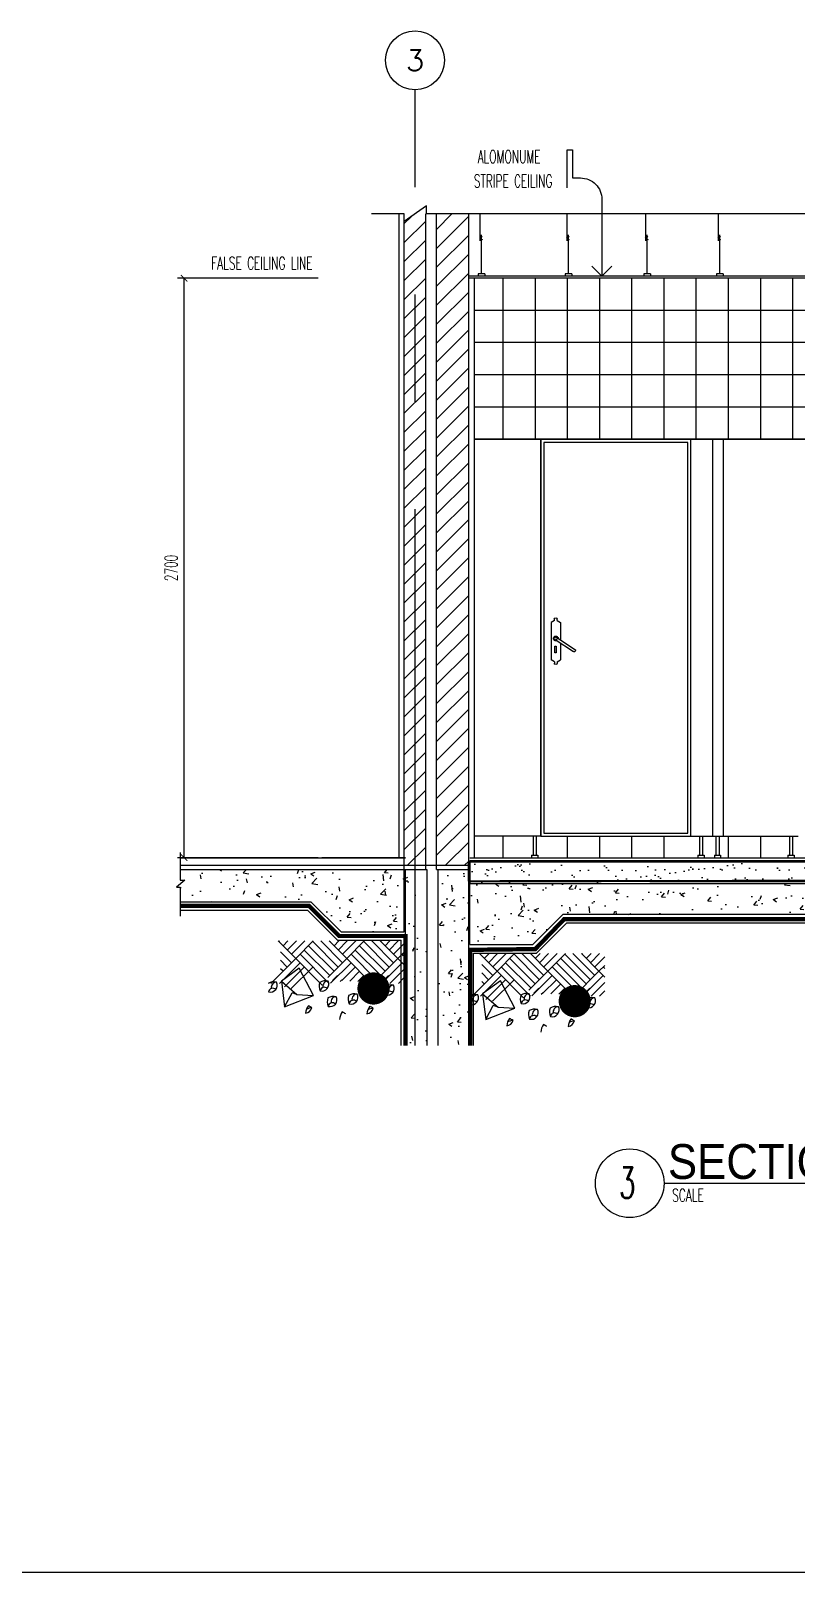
# Model space of a CAD drawing. Extents: x 417682.6 to 417711.5, y 43441 to 43460.9.
# Drawn here: x 417691.33 to 417694.9, y 43440.98 to 43448.16 of the extents above; entities that cross this region are included whole.
import ezdxf
from ezdxf.enums import TextEntityAlignment as Align

# ---------------------------------------------------------------- set-up
doc = ezdxf.new("R2010")
doc.units = 0
doc.header["$MEASUREMENT"] = 0
doc.header["$PDMODE"] = 3
doc.header["$PDSIZE"] = 0.1
doc.linetypes.add('CENTERX2', pattern=[4, 2.5, -0.5, 0.5, -0.5])
doc.linetypes.add('HIDDEN2', pattern=[0.1875, 0.125, -0.0625])
doc.layers.get('0').update_dxf_attribs({"linetype": 'CONTINUOUS'})
doc.layers.get('DEFPOINTS').update_dxf_attribs({"linetype": 'CONTINUOUS'})
for name, color, linetype in [('2', 2, 'CONTINUOUS'), ('AX', 6, 'CONTINUOUS'), ('AX-CR', 2, 'CONTINUOUS'), ('AX-TXT', 4, 'CONTINUOUS'), ('AXES', 11, 'CENTERX2'), ('Dimout', 4, 'CONTINUOUS'), ('ELE', 3, 'CONTINUOUS'), ('ELV', 7, 'CONTINUOUS'), ('gravel', 11, 'CONTINUOUS'), ('Hatch', 11, 'CONTINUOUS'), ('INSUL', 7, 'CONTINUOUS'), ('K-FUR', 3, 'CONTINUOUS'), ('Plaster', 7, 'CONTINUOUS'), ('SANI', 2, 'CONTINUOUS'), ('Tile', 5, 'CONTINUOUS'), ('TITLE', 6, 'CONTINUOUS'), ('TXT', 2, 'CONTINUOUS'), ('TXT1', 2, 'CONTINUOUS'), ('WALL', 6, 'CONTINUOUS'), ('WallPartition', 2, 'CONTINUOUS'), ('Windows', 9, 'CONTINUOUS')]:
    doc.layers.add(name, color=color, linetype=linetype)
doc.styles.add('ROMANS', font='ROMANS.shx', dxfattribs={"width": 0.6})
doc.styles.add('TTXT', font='swisse.ttf', dxfattribs={"width": 0.6})
doc.dimstyles.new('R50', dxfattribs={"dimscale": 0, "dimtxt": 0.06, "dimasz": 0.03, "dimexe": 0.03, "dimexo": 0.03, "dimgap": 0.03, "dimtad": 1, "dimdec": 0, "dimlfac": 1000, "dimzin": 13, "dimdsep": 46, "dimtxsty": 'ROMANS', "dimblk": 'ARCHTICK', "dimcen": 0.09, "dimclrd": 4, "dimclre": 4, "dimclrt": 2, "dimadec": 0, "dimazin": 0, "dimtfac": 1, "dimtdec": 0, "dimtofl": 0, "dimtmove": 2, "dimatfit": 3, "dimldrblk": 'CLOSEDBLANK', "dimfxl": 0, "dimtolj": 1, "dimtzin": 0, "dimarcsym": 0})
pattern_1 = [(50, (-152.76038, -27.9562), (0.21517805478, -0.018825640495), [0.0225, -0.2475]), (355, (-152.76038, -27.9562), (-0.04162540008, 0.22565764011), [0.018, -0.198]), (100.4514, (-152.74245, -27.95777), (0.17355281451, 0.20683186262), [0.019122057, -0.2103426336]), (46.1842, (-152.76038, -27.8962), (0.32017231459, -0.0496557043), [0.03375, -0.37125]), (96.6356, (-152.7337, -27.90034), (0.28039881166, 0.29223536127), [0.0286830864, -0.3155139]), (351.1842, (-152.76038, -27.8962), (0.28039858354, 0.29223558028), [0.027, -0.297]), (21, (-152.73038, -27.9112), (0.179072115636, -0.1207856672), [0.0225, -0.2475]), (326, (-152.73038, -27.9112), (0.07299459958, 0.21754501351), [0.018, -0.198]), (71.4514, (-152.71546, -27.92127), (0.25206678857, 0.09675914901), [0.019122057, -0.2103426336]), (37.5, (-152.76038, -27.9562), (0.003647956595, 0.09986815615), [0, -0.1956, 0, -0.201, 0, -0.19875]), (7.5, (-152.76038, -27.9562), (0.078920861233, 0.118323513565), [0, -0.1146, 0, -0.1911, 0, -0.07575]), (327.5, (-152.82728, -27.9562), (0.160146730852, -0.00676646152), [0, -0.075, 0, -0.234, 0, -0.3105]), (317.5, (-152.85728, -27.9562), (0.174955850803, 0.0300314947), [0, -0.0975, 0, -0.1554, 0, -0.2205])]

# ---------------------------------------------------------------- blocks, each defined once
blk = doc.blocks.new('AXU')
at = {"layer": 'AX-CR'}
blk.add_circle((0, 350), 350, dxfattribs=at)
at = {"layer": 'AX-TXT', "style": 'ROMANS'}
blk.add_attdef('AX', text='', height=250, dxfattribs=at).set_placement((0, 350), align=Align.MIDDLE)
blk = doc.blocks.new('CALO')
for p, q in [((-0.0067, -0.0131), (-0.0219, -0.0221)), ((-0.0219, -0.0221), (-0.0219, -0.1012)), ((-0.0067, -0.0131), (-0.0067, -0.0067)), ((0.0067, -0.0131), (0.0067, -0.0067)), ((0.0067, -0.0131), (0.0219, -0.0221)), ((0.0219, -0.0221), (0.0219, -0.1914)), ((-0.0032, -0.089), (-0.0871, -0.1441)), ((0.0036, -0.0994), (-0.0803, -0.1545)), ((-0.0219, -0.1161), (-0.0219, -0.1914)), ((-0.0067, -0.2004), (-0.0219, -0.1914)), ((-0.0067, -0.2004), (-0.0067, -0.2067)), ((0.0067, -0.2004), (0.0219, -0.1914)), ((0.0067, -0.2004), (0.0067, -0.2067))]:
    blk.add_line(p, q)
blk.add_lwpolyline([(0.004, -0.1297), (-0.0009, -0.1297), (-0.0009, -0.1605), (0.004, -0.1605)], close=True)
blk.add_circle((0, -0.0943), 0.00622)
for centre, radius, start, end in [((0, -0.0067), 0.00674, 0, 180), ((0, -0.0943), 0.0107, 248.65552, 177.92469), ((-0.0837, -0.1493), 0.00621, 123.29011, 303.29011), ((0, -0.2067), 0.00674, 180, 0)]:
    blk.add_arc(centre, radius, start, end)
blk = doc.blocks.new('GAN')
for p, q in [((-0.0212, 0.1644), (-0.0212, 0.29)), ((-0.0155, 0.01), (-0.0155, 0.1918)), ((0, 0.01), (-0.031, 0.01)), ((-0.031, 0.01), (-0.031, 0)), ((0, 0.01), (0, 0))]:
    blk.add_line(p, q)
blk.add_lwpolyline([(-0.0118, 0.184), (-0.024, 0.1754), (-0.0113, 0.1703)])
blk = doc.blocks.new('A$C22107CF4')
for p, q in [((0.1286, 0.2837), (0.0467, 0.3655)), ((0.0494, 0.3629), (0.052, 0.3655)), ((0.0692, 0.3431), (0.0916, 0.3655)), ((0.089, 0.3233), (0.1312, 0.3655)), ((0.1088, 0.3035), (0.1708, 0.3655)), ((0.1286, 0.2837), (0.2104, 0.3655)), ((0.3266, 0.2441), (0.2078, 0.3629)), ((0.3464, 0.2639), (0.2447, 0.3655)), ((0.3662, 0.2837), (0.2843, 0.3655)), ((0.287, 0.3629), (0.2896, 0.3655)), ((0.3068, 0.3431), (0.3292, 0.3655)), ((0.3266, 0.3233), (0.3688, 0.3655)), ((0.3464, 0.3035), (0.4084, 0.3655)), ((0.3662, 0.2837), (0.448, 0.3655)), ((0.5642, 0.2441), (0.4454, 0.3629)), ((0.584, 0.2639), (0.4823, 0.3655)), ((0.6038, 0.2837), (0.5219, 0.3655)), ((0.5246, 0.3629), (0.5272, 0.3655)), ((0.5444, 0.3431), (0.5668, 0.3655)), ((0.5642, 0.3233), (0.6064, 0.3655)), ((0.1088, 0.2639), (0.0574, 0.3153)), ((0.2844, 0.1675), (0.1484, 0.3035)), ((0.287, 0.2045), (0.1682, 0.3233)), ((0.3068, 0.2243), (0.188, 0.3431)), ((0.5048, 0.1847), (0.386, 0.3035)), ((0.5246, 0.2045), (0.4058, 0.3233)), ((0.5444, 0.2243), (0.4256, 0.3431)), ((0.584, 0.3035), (0.6308, 0.3504)), ((0.6038, 0.2837), (0.6308, 0.3108)), ((0.6308, 0.2962), (0.6236, 0.3035)), ((0.0126, 0.1677), (0.1286, 0.2837)), ((0.0522, 0.1677), (0.1484, 0.2639)), ((0.089, 0.2441), (0.0574, 0.2757)), ((0.0692, 0.2243), (0.0574, 0.2361)), ((0.0761, 0.152), (0.1682, 0.2441)), ((0.1077, 0.144), (0.2078, 0.2441)), ((0.2522, 0.1601), (0.1286, 0.2837)), ((0.2775, 0.195), (0.3662, 0.2837)), ((0.2911, 0.169), (0.386, 0.2639)), ((0.3425, 0.1808), (0.4058, 0.2441)), ((0.4822, 0.1677), (0.3662, 0.2837)), ((0.3799, 0.1786), (0.4256, 0.2243)), ((0.4877, 0.1677), (0.6038, 0.2837)), ((0.5273, 0.1677), (0.6236, 0.2639)), ((0.5669, 0.1677), (0.6308, 0.2316)), ((0.6308, 0.2566), (0.6038, 0.2837)), ((0.2998, 0.1806), (0.3237, 0.2045)), ((0.335, 0.1762), (0.3435, 0.1847)), ((0.4173, 0.1764), (0.4454, 0.2045)), ((0.4547, 0.1742), (0.4652, 0.1847)), ((0.4927, 0.1359), (0.5613, 0.2045)), ((0.6065, 0.1677), (0.6308, 0.192))]:
    blk.add_line(p, q)
for points in [[(0.0766, 0.0585), (0.2116, 0.111), (0.1441, 0.2385), (0.0616, 0.1785), (0.0766, 0.0585), (0.1112, 0.1244)], [(0.1343, 0.1163), (0.2116, 0.111), (0.1441, 0.2385), (0.0616, 0.1785), (0.1343, 0.1163), (0.1112, 0.1244)]]:
    blk.add_lwpolyline(points)
for centre, radius, start, end in [((0.0263, 0.124), 0.0509, 76.03216, 121.14052), ((0.0105, 0.1589), 0.0317, 253.70906, 27.40145), ((0.0207, 0.1257), 0.0193, 42.45997, 171.80435), ((0.0385, 0.1494), 0.024, 89.57083, 192.73345), ((0.2876, 0.1547), 0.0506, 159.5756, 205.15216), ((0.2666, 0.1288), 0.0509, 76.03216, 121.14052), ((0.2507, 0.1636), 0.0317, 253.70906, 27.40145), ((0.261, 0.1305), 0.0193, 42.45997, 171.80435), ((0.2787, 0.1542), 0.024, 89.57083, 192.73345), ((0.5929, 0.1359), 0.0506, 159.5756, 205.15216), ((0.5718, 0.1099), 0.0509, 76.03216, 121.14052), ((0.556, 0.1448), 0.0317, 253.70906, 27.40145), ((0.5839, 0.1354), 0.024, 89.57083, 192.73345), ((0.3258, 0.0823), 0.0506, 159.5756, 205.15216), ((0.3047, 0.0563), 0.0509, 76.03216, 121.14052), ((0.2889, 0.0912), 0.0317, 253.70906, 27.40145), ((0.2991, 0.058), 0.0193, 42.45997, 171.80435), ((0.3168, 0.0818), 0.024, 89.57083, 192.73345), ((0.4233, 0.0945), 0.0506, 159.5756, 205.15216), ((0.4022, 0.0685), 0.0509, 76.03216, 121.14052), ((0.3864, 0.1034), 0.0317, 253.70906, 27.40145), ((0.3966, 0.0702), 0.0193, 42.45997, 171.80435), ((0.4143, 0.0939), 0.024, 89.57083, 192.73345), ((0.5662, 0.1116), 0.0193, 42.45997, 171.80435), ((0.2409, 0.024), 0.0669, 143.51132, 175.91913), ((0.1707, 0.0622), 0.0336, 275.8828, 346.64304), ((0.1707, 0.0622), 0.0336, 275.8828, 346.64304), ((0.2198, -0.0514), 0.1071, 98.87649, 112.94629), ((-0.5126, -1.1654), 1.4144, 59.59064, 60.35176), ((0.3991, -0.0048), 0.0669, 143.51132, 175.91913), ((-0.3544, -1.1942), 1.4144, 59.59064, 60.35176), ((0.5272, 0.0216), 0.0669, 143.51132, 175.91913), ((0.457, 0.0598), 0.0336, 275.8828, 346.64304), ((0.457, 0.0598), 0.0336, 275.8828, 346.64304), ((0.5062, -0.0538), 0.1071, 98.87649, 112.94629), ((-0.2263, -1.1678), 1.4144, 59.59064, 60.35176)]:
    blk.add_arc(centre, radius, start, end)
at = {"layer": 'Hatch', "const_width": 0.075}
blk.add_lwpolyline([(0.4534, 0.144, 1), (0.5284, 0.144, 1)], format="xyb", close=True, dxfattribs=at)
blk = doc.blocks.new('_ARCHTICK')
at = {"color": 0, "linetype": 'ByBlock', "const_width": 0.15}
blk.add_lwpolyline([(-0.5, -0.5), (0.5, 0.5)], dxfattribs=at)
blk = doc.blocks.new('*D107')
at = {"layer": 'DEFPOINTS', "color": 0}
for p in [(417692.0444, 43447.0062), (417692.6988, 43447.0062), (417692.6988, 43444.3062)]:
    blk.add_point(p, dxfattribs=at)
at = {"layer": 'Dimout', "color": 4, "lineweight": -2}
for p, q in [((417692.6688, 43447.0062), (417692.0144, 43447.0062)), ((417692.0444, 43444.3062), (417692.0444, 43447.0062)), ((417692.6688, 43444.3062), (417692.0144, 43444.3062))]:
    blk.add_line(p, q, dxfattribs=at)
at = {"layer": 'Dimout', "color": 4, "lineweight": -2, "xscale": 0.03, "yscale": 0.03, "zscale": 0.03}
for p, rotation in [((417692.0444, 43447.0062), 90), ((417692.0444, 43444.3062), 270)]:
    blk.add_blockref('_ARCHTICK', p, dxfattribs=dict(at, rotation=rotation))
at = {"layer": 'Dimout', "color": 2, "insert": (417691.9844, 43445.6562), "char_height": 0.06, "attachment_point": 5, "rotation": 90, "style": 'ROMANS'}
blk.add_mtext('\\A1;2700', dxfattribs=at)
blk = doc.blocks.new('_ClosedBlank')
at = {"color": 0, "linetype": 'ByBlock', "lineweight": -2}
for p, q in [((-1, 0.17), (0, 0)), ((-1, 0.17), (-1, -0.17)), ((0, 0), (-1, -0.17))]:
    blk.add_line(p, q, dxfattribs=at)
blk = doc.blocks.new('ceil')
at = {"layer": 'ELV'}
blk.add_lwpolyline([(-0.1613, 0.4121), (-0.1613, 0.5881), (-0.1363, 0.5881), (-0.1363, 0.4575), (-0.1, 0.4575, -0.414214), (0, 0.3575), (0, 0)], format="xyb", dxfattribs=at)
at = {"layer": 'WALL'}
blk.add_lwpolyline([(0.0463, 0.0463), (0, 0), (-0.0463, 0.0463)], dxfattribs=at)
at = {"layer": 'TXT', "style": 'ROMANS', "width": 0.6}
for s, p in [('ALOMONUME', (-0.5788, 0.5268)), (' STRIPE CEILING', (-0.6209, 0.4135))]:
    blk.add_text(s, height=0.06, dxfattribs=at).set_placement(p)

msp = doc.modelspace()

# ---------------------------------------------------------------- hatches: boundary and pattern name
at = {"layer": 'Hatch'}
h = msp.add_hatch(dxfattribs=at)
h.set_pattern_fill('ANSI31', color=256, scale=0.5, style=0)
h.set_pattern_definition([(45, (-152.76038, -27.956203), (-0.044194173824, 0.044194173824), [])])
h.paths.add_polyline_path([(417696.8559, 43446.5062), (417697.0059, 43446.5062), (417697.0059, 43447.3062), (417696.9739, 43447.3062), (417696.9739, 43447.3433), (417696.871, 43447.2706), (417696.871, 43447.3062), (417696.8559, 43447.3062)])
h.paths.add_polyline_path([(417693.3709, 43447.3062), (417693.2209, 43447.3062), (417693.2209, 43444.2712), (417693.3709, 43444.2712), (417693.3709, 43444.2862)])
h.paths.add_polyline_path([(417693.1709, 43447.3062), (417693.1738, 43447.3062), (417693.1738, 43447.3433), (417693.1209, 43447.3059), (417693.1209, 43444.2712), (417693.1709, 43444.2712)])
h.paths.add_polyline_path([(417693.0709, 43444.2712), (417693.1209, 43444.2712), (417693.1209, 43447.3059), (417693.0709, 43447.2705)])
at = {"layer": 'Windows'}
h = msp.add_hatch(dxfattribs=at)
h.set_pattern_fill('AR-SAND', color=256, scale=0.05, style=0)
h.set_pattern_definition([(37.5, (-152.76038, -27.9562), (-0.003149667905, 0.09634118845), [0, -0.076, 0, -0.085, 0, -0.08125]), (7.5, (-152.76038, -27.9562), (0.088488835263, 0.14110730326), [0, -0.041, 0, -0.0685, 0, -0.02625]), (327.5, (-152.82188, -27.9562), (0.155707093088, 0.000282952677), [0, -0.025, 0, -0.09, 0, -0.1175]), (317.5, (-152.82188, -27.9562), (0.15030633023, 0.043883778247), [0, -0.0125, 0, -0.059, 0, -0.0675])])
h.paths.add_polyline_path([(417696.8559, 43444.2912), (417693.3765, 43444.2912), (417693.3765, 43444.1862), (417696.8559, 43444.1862)])
h = msp.add_hatch(dxfattribs=at)
h.set_pattern_fill('AR-CONC', color=256, scale=0.03, style=0)
h.set_pattern_definition(pattern_1)
h.paths.add_polyline_path([(417693.1765, 43444.2512), (417693.1209, 43444.2512), (417693.1209, 43443.4305), (417693.1765, 43443.4305)])
h.paths.add_polyline_path([(417693.1209, 43444.2512), (417693.076, 43444.2512), (417693.076, 43443.4305), (417693.1209, 43443.4305)])
h.paths.add_polyline_path([(417693.0709, 43443.9612), (417693.0709, 43444.2512), (417692.0261, 43444.2512), (417692.0261, 43444.2014), (417692.0486, 43444.2014), (417692.0261, 43444.1827), (417692.0261, 43444.1012), (417692.636, 43444.1012), (417692.776, 43443.9612)])
h = msp.add_hatch(dxfattribs=at)
h.set_pattern_fill('AR-CONC', color=256, scale=0.03, style=0)
h.set_pattern_definition(pattern_1)
h.paths.add_polyline_path([(417693.3765, 43444.1862), (417693.3765, 43443.9012), (417693.6701, 43443.9012), (417693.8101, 43444.0412), (417696.4159, 43444.0412), (417696.5559, 43443.9012), (417696.8495, 43443.9012), (417696.8495, 43444.1862)])
h.paths.add_polyline_path([(417693.3709, 43444.1962), (417693.3709, 43444.2512), (417693.2265, 43444.2512), (417693.2265, 43443.4305), (417693.3709, 43443.4305)])

# ---------------------------------------------------------------- linework, layer by layer
for p, q in [((417696.8559, 43447.0162), (417693.3709, 43447.0162)), ((417696.8559, 43447.0062), (417693.3709, 43447.0062))]:
    msp.add_line(p, q)
at = {"layer": '2'}
for p, q in [((417693.3969, 43446.2562), (417695.7565, 43446.2562)), ((417693.7065, 43444.4062), (417693.7065, 43446.2562)), ((417694.4065, 43444.4062), (417694.4065, 43446.2562)), ((417694.5065, 43446.2562), (417694.5065, 43444.4062)), ((417694.5565, 43446.2562), (417694.5565, 43444.4062)), ((417693.7065, 43444.4062), (417693.3969, 43444.4062)), ((417693.7065, 43444.4062), (417694.4065, 43444.4062)), ((417694.4065, 43444.4062), (417694.9065, 43444.4062)), ((417693.076, 43444.3062), (417692.6867, 43444.3062)), ((417692.0261, 43444.2512), (417693.0709, 43444.2512)), ((417693.0709, 43443.9612), (417693.0709, 43444.2512)), ((417693.0709, 43444.2512), (417693.1765, 43444.2512)), ((417693.076, 43443.4305), (417693.076, 43444.2512)), ((417693.2209, 43444.2512), (417693.3709, 43444.2512)), ((417693.3709, 43443.4305), (417693.3709, 43444.1962)), ((417693.3765, 43444.1862), (417696.8495, 43444.1912)), ((417693.3765, 43443.9012), (417693.3765, 43444.1862)), ((417692.0261, 43444.1012), (417692.636, 43444.1012)), ((417692.776, 43443.9612), (417692.636, 43444.1012)), ((417692.0261, 43444.0612), (417692.6195, 43444.0612)), ((417692.7595, 43443.9212), (417692.6195, 43444.0612)), ((417693.6701, 43443.9012), (417693.8101, 43444.0412)), ((417693.6867, 43443.8612), (417693.8267, 43444.0012)), ((417696.4159, 43444.0412), (417693.8101, 43444.0412)), ((417696.3993, 43444.0012), (417693.8267, 43444.0012)), ((417692.776, 43443.9612), (417693.0709, 43443.9612)), ((417692.7595, 43443.9212), (417693.056, 43443.9212)), ((417693.056, 43443.4305), (417693.056, 43443.9212)), ((417693.3709, 43443.4619), (417693.3709, 43443.8562)), ((417693.3765, 43443.9012), (417693.6701, 43443.9012)), ((417693.3933, 43443.8612), (417693.6867, 43443.8612)), ((417693.3933, 43443.4305), (417693.3933, 43443.8612))]:
    msp.add_line(p, q, dxfattribs=at)
for points in [[(417694.4065, 43446.2562), (417693.7065, 43446.2562), (417693.7065, 43444.4062), (417694.4065, 43444.4062)], [(417694.3917, 43446.2413), (417693.7213, 43446.2413), (417693.7213, 43444.421), (417694.3917, 43444.421)]]:
    msp.add_lwpolyline(points, close=True, dxfattribs=at)
at = {"layer": 'AXES'}
msp.add_line((417693.1209, 43443.4305), (417693.1209, 43447.8844), dxfattribs=at)
at = {"layer": 'ELE'}
msp.add_lwpolyline([(417697.2943, 43447.3062), (417696.9739, 43447.3062), (417696.9739, 43447.3433), (417696.871, 43447.2706), (417696.871, 43447.3062), (417693.1738, 43447.3062), (417693.1738, 43447.3433), (417693.0709, 43447.2706), (417693.0709, 43447.3062), (417692.9174, 43447.3062)], dxfattribs=at)
at = {"layer": 'Hatch'}
for p, q in [((417693.6711, 43444.4062), (417693.6711, 43444.3176)), ((417693.6856, 43444.4062), (417693.6856, 43444.3176)), ((417694.4461, 43444.4062), (417694.4461, 43444.3176)), ((417694.4606, 43444.4062), (417694.4606, 43444.3176)), ((417694.5231, 43444.4062), (417694.5231, 43444.3176)), ((417694.5375, 43444.4062), (417694.5375, 43444.3176)), ((417694.8656, 43444.4062), (417694.8656, 43444.3176)), ((417694.88, 43444.4062), (417694.88, 43444.3176)), ((417693.664, 43444.3176), (417693.6928, 43444.3176)), ((417693.664, 43444.3176), (417693.664, 43444.3061)), ((417693.6928, 43444.3176), (417693.6928, 43444.3061)), ((417694.439, 43444.3176), (417694.4677, 43444.3176)), ((417694.439, 43444.3176), (417694.439, 43444.3061)), ((417694.4677, 43444.3176), (417694.4677, 43444.3061)), ((417694.5159, 43444.3176), (417694.5447, 43444.3176)), ((417694.5159, 43444.3176), (417694.5159, 43444.3061)), ((417694.5447, 43444.3176), (417694.5447, 43444.3061)), ((417694.8584, 43444.3176), (417694.8872, 43444.3176)), ((417694.8584, 43444.3176), (417694.8584, 43444.3061)), ((417694.8872, 43444.3176), (417694.8872, 43444.3061))]:
    msp.add_line(p, q, dxfattribs=at)
at = {"layer": 'INSUL'}
for p, q in [((417693.1709, 43444.2512), (417693.1709, 43447.3062)), ((417693.2209, 43444.2512), (417693.2209, 43447.3062))]:
    msp.add_line(p, q, dxfattribs=at)
at = {"layer": 'Plaster'}
for p, q in [((417693.0449, 43447.3062), (417693.0449, 43444.3062)), ((417693.3969, 43447.0062), (417693.3969, 43444.3062)), ((417692.0261, 43444.3061), (417693.076, 43444.3061)), ((417693.3765, 43444.3061), (417698.1991, 43444.3061)), ((417693.3765, 43444.2912), (417696.8559, 43444.2912)), ((417693.3765, 43444.2862), (417696.856, 43444.2862)), ((417692.0261, 43444.2712), (417693.3709, 43444.2712))]:
    msp.add_line(p, q, dxfattribs=at)
at = {"layer": 'SANI', "color": 6}
msp.add_line((417694.2815, 43442.7888), (417695.7776, 43442.7888), dxfattribs=at)
at = {"layer": 'Tile'}
for p, q in [((417693.5299, 43447.0062), (417693.5299, 43446.2562)), ((417693.6799, 43447.0062), (417693.6799, 43446.2562)), ((417693.8299, 43447.0062), (417693.8299, 43446.2562)), ((417693.9799, 43447.0062), (417693.9799, 43446.2562)), ((417694.1299, 43447.0062), (417694.1299, 43446.2562)), ((417694.2799, 43447.0062), (417694.2799, 43446.2562)), ((417694.4299, 43447.0062), (417694.4299, 43446.2562)), ((417694.5799, 43447.0062), (417694.5799, 43446.2562)), ((417694.7299, 43447.0062), (417694.7299, 43446.2562)), ((417694.8799, 43447.0062), (417694.8799, 43446.2562)), ((417696.8299, 43446.8562), (417693.3969, 43446.8562)), ((417696.8299, 43446.7062), (417693.3969, 43446.7062)), ((417696.8299, 43446.5562), (417693.3969, 43446.5562)), ((417696.8299, 43446.4062), (417693.3969, 43446.4062)), ((417696.8299, 43446.2562), (417693.3969, 43446.2562)), ((417693.5299, 43444.4062), (417693.5299, 43444.3062)), ((417693.8299, 43444.4062), (417693.8299, 43444.3062)), ((417693.9799, 43444.4062), (417693.9799, 43444.3062)), ((417694.1299, 43444.4062), (417694.1299, 43444.3062)), ((417694.2799, 43444.4062), (417694.2799, 43444.3062)), ((417694.5799, 43444.4062), (417694.5799, 43444.3062)), ((417694.7299, 43444.4062), (417694.7299, 43444.3062))]:
    msp.add_line(p, q, dxfattribs=at)
at = {"layer": 'TITLE'}
msp.add_line((417682.6079, 43440.9766), (417710.9329, 43440.9766), dxfattribs=at)
at = {"layer": 'TITLE', "color": 6}
msp.add_circle((417694.1215, 43442.7888), 0.16, dxfattribs=at)
at = {"layer": 'WALL'}
for p, q in [((417693.0709, 43444.2512), (417693.0709, 43447.3062)), ((417693.3709, 43444.2512), (417693.3709, 43447.3062))]:
    msp.add_line(p, q, dxfattribs=at)
at = {"layer": 'WallPartition', "linetype": 'HIDDEN2'}
for points, const_width in [([(417693.3709, 43444.1962), (417696.8559, 43444.2012), (417696.8559, 43444.2912)], 0.01), ([(417693.3709, 43444.1962), (417693.3709, 43444.2862)], 0.01), ([(417692.0261, 43444.0812), (417692.6278, 43444.0812), (417692.7678, 43443.9412), (417693.076, 43443.9412), (417693.076, 43443.4305)], 0.02), ([(417693.3777, 43443.4305), (417693.3777, 43443.8767), (417693.6812, 43443.8802), (417693.8156, 43444.0195), (417696.4336, 43444.0212), (417696.5736, 43443.8812), (417696.8559, 43443.8812), (417696.8559, 43443.4305)], 0.02)]:
    msp.add_lwpolyline(points, dxfattribs=dict(at, const_width=const_width))
at = {"layer": 'Windows'}
for p, q in [((417693.1765, 43444.2512), (417693.1765, 43443.4305)), ((417693.2265, 43444.2512), (417693.2265, 43443.4305))]:
    msp.add_line(p, q, dxfattribs=at)
msp.add_lwpolyline([(417692.0261, 43444.3305), (417692.0261, 43444.2014), (417692.0486, 43444.2014), (417692.0095, 43444.1689), (417692.0261, 43444.1689), (417692.0261, 43444.0342)], dxfattribs=at)
msp.add_lwpolyline([(417696.8559, 43444.2912), (417693.3765, 43444.2912), (417693.3765, 43444.1862), (417696.8559, 43444.1862)], close=True, dxfattribs=at)

# ---------------------------------------------------------------- block references
for p in [(417693.4462, 43447.0162), (417693.8511, 43447.0162), (417694.2178, 43447.0162), (417694.5559, 43447.0162)]:
    msp.add_blockref('GAN', p)
at = {"extrusion": (0, 0, -1), "xscale": 1.021461823857294, "yscale": 1.021461823857237, "zscale": -1.021461823857238}
msp.add_blockref('CALO', (-417693.7768, 43445.4241), dxfattribs=at)
at = {"layer": 'AX', "xscale": 0.0003928571428904044, "yscale": 0.0003928571200231101, "zscale": 0.0003928571242306922}
msp.add_blockref('AXU', (417693.1209, 43447.8844), dxfattribs=at).add_auto_attribs({'AX': '3'})
at = {"layer": 'gravel'}
for p in [(417692.4365, 43443.5526), (417693.3742, 43443.4935)]:
    msp.add_blockref('A$C22107CF4', p, dxfattribs=at)
at = {"layer": 'K-FUR'}
msp.add_blockref('ceil', (417693.9916, 43447.0162), dxfattribs=at)

# ---------------------------------------------------------------- texts
at = {"layer": 'TITLE', "style": 'ROMANS', "width": 0.6}
msp.add_text('3', height=0.1439, dxfattribs=at).set_placement((417694.0727, 43442.7193))
at = {"layer": 'TXT', "style": 'ROMANS', "width": 0.6}
for s, p in [('FALSE CEILING LINE', (417692.1714, 43447.0465)), ('SCALE', (417694.3192, 43442.7033))]:
    msp.add_text(s, height=0.06, dxfattribs=at).set_placement(p)
at = {"layer": 'TXT1', "color": 6, "style": 'TTXT', "width": 0.9}
msp.add_text('SECTION F.F', height=0.162094, dxfattribs=at).set_placement((417694.2993, 43442.8092))

# ---------------------------------------------------------------- dimensions: what is measured, and where the dimension line sits
at = {"layer": 'Dimout'}
dim = msp.add_linear_dim(base=(417692.0444, 43447.0062), p1=(417692.6988, 43444.3062), p2=(417692.6988, 43447.0062), angle=90, dimstyle='R50', override={"dimscale": 1}, dxfattribs=at)
dim.commit()
dim.dimension.update_dxf_attribs({"geometry": '*D107', "text_midpoint": (417691.9844, 43445.6562)})

doc.saveas('drawing.dxf')
